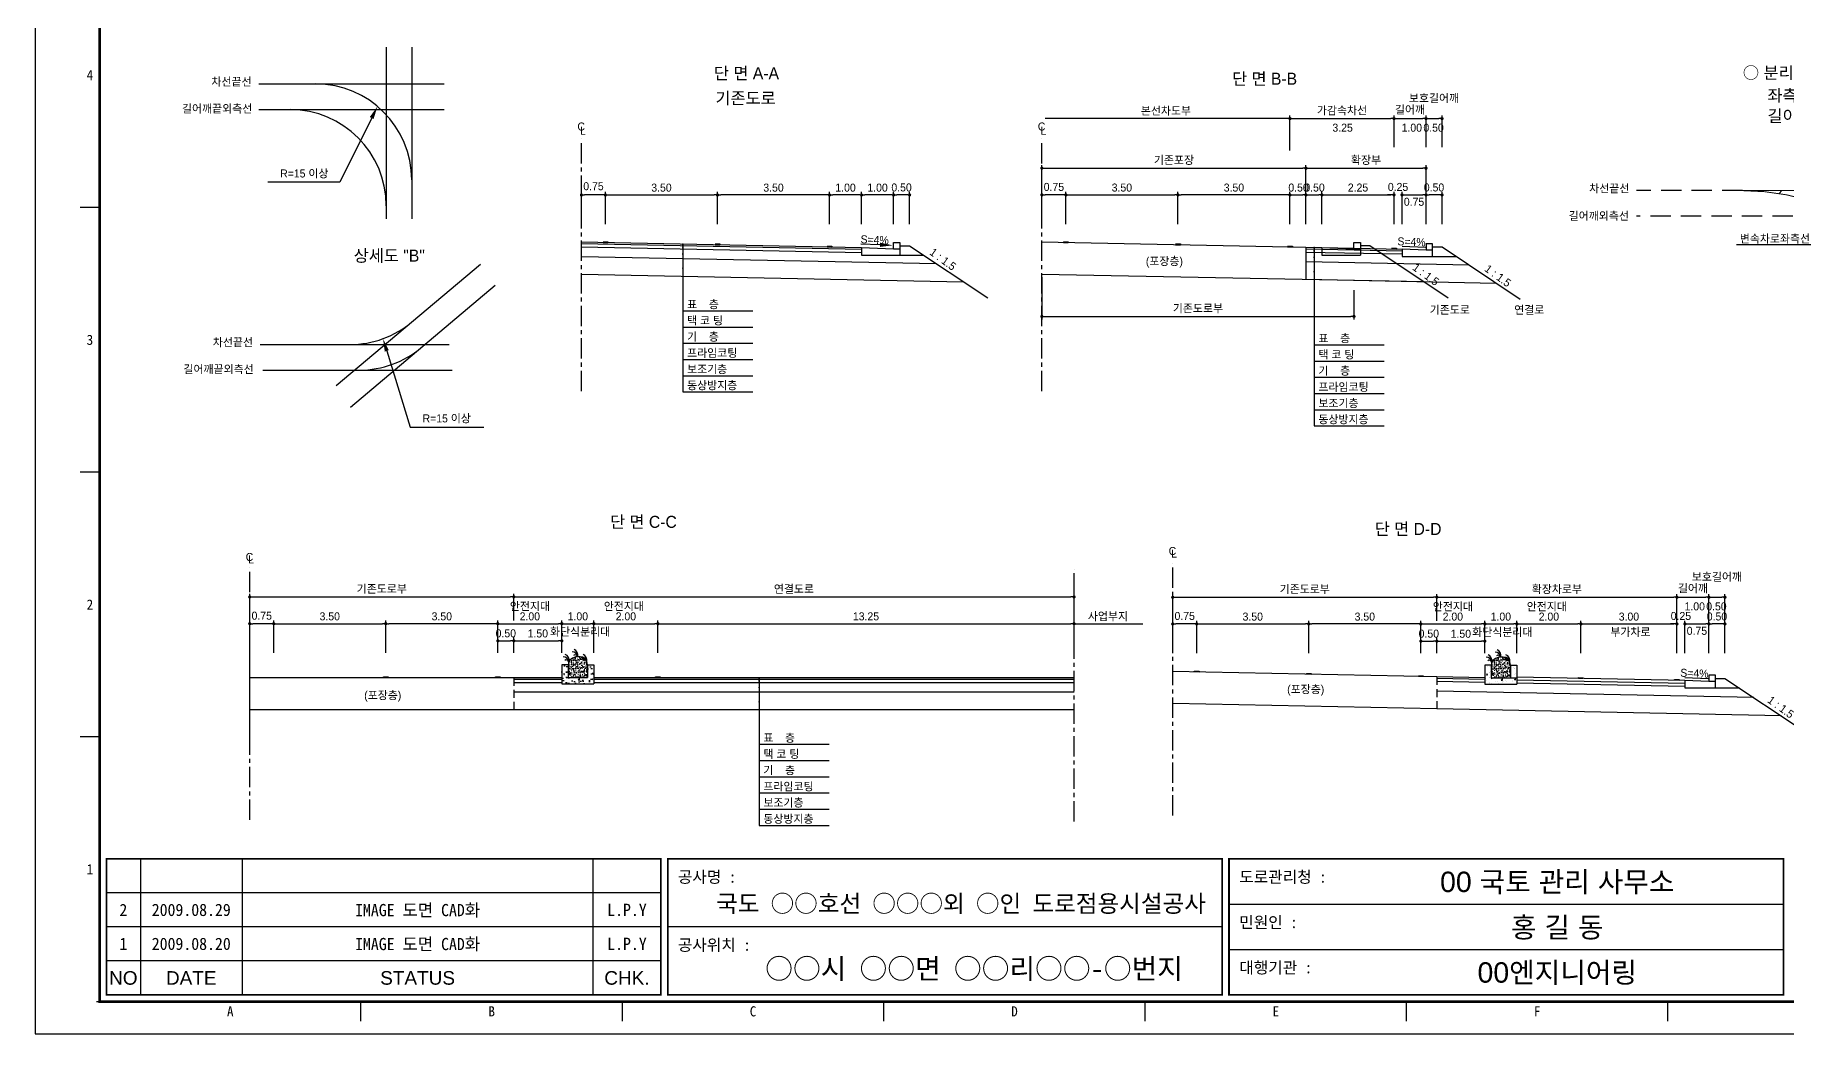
# Model space of a CAD drawing. Header units: millimetres. Extents: x 634 to 1058, y 13 to 313.
# Drawn here: x 634.4 to 908, y 13.3 to 169.2 of the extents above; entities that cross this region are included whole.
import ezdxf
from ezdxf.enums import TextEntityAlignment as Align

# ---------------------------------------------------------------- set-up
doc = ezdxf.new("R2010")
doc.units = ezdxf.units.MM
doc.linetypes.add('CENTER', pattern=[50.8, 31.75, -6.35, 6.35, -6.35])
doc.linetypes.add('HIDDEN', pattern=[9.525, 6.35, -3.175])
for name, color, linetype in [('CC-GSTR-0004', 4, 'Continuous'), ('CM-LANE-0030', 30, 'Continuous'), ('CZ-DIMT-0002', 7, 'Continuous'), ('CZ-EXST-0002', 1, 'Continuous'), ('CZ-LIN1-0007', 7, 'Continuous'), ('CZ-LIN2-0003', 3, 'Continuous'), ('CZ-LINE-0001', 7, 'Continuous'), ('CZ-TEXT-BOX0', 7, 'Continuous'), ('TITLE', 7, 'Continuous')]:
    doc.layers.add(name, color=color, linetype=linetype)
doc.styles.add('견고딕', font='arial.ttf')
doc.styles.add('돋움', font='')
doc.styles.add('돋음체', font='')
doc.styles.get('돋움').set_extended_font_data('Dotum')
doc.styles.get('돋음체').set_extended_font_data('DotumChe')

# ---------------------------------------------------------------- blocks, each defined once
blk = doc.blocks.new('_Dot')
at = {"color": 0, "linetype": 'ByBlock', "lineweight": -2}
blk.add_line((-0.5, 0), (-1, 0), dxfattribs=at)
at = {"color": 0, "linetype": 'ByBlock', "const_width": 0.5}
blk.add_lwpolyline([(-0.25, 0, 1), (0.25, 0, 1)], format="xyb", close=True, dxfattribs=at)

msp = doc.modelspace()

# ---------------------------------------------------------------- hatches: boundary and pattern name
at = {"layer": 'CM-LANE-0030'}
h = msp.add_hatch(dxfattribs=at)
h.set_pattern_fill('ANSI31', color=256, scale=2, style=0)
h.set_pattern_definition([(45, (-378.8586, 601.0516), (-4.490128, 4.490128), [])])
h.paths.add_polyline_path([(995.93, 134.94, -0.191871), (1021.03, 144.94), (901.03, 144.94, -0.191871), (926.13, 134.94)])
h.paths.add_polyline_path([(922.85, 138.94, 0.002096), (922.59, 139.13, -0.732581), (923.17, 140.94), (998.9, 140.94, -0.732581), (999.47, 139.13, 0.002096), (999.21, 138.94)], flags=16)
at = {"layer": 'CZ-EXST-0002'}
h = msp.add_hatch(dxfattribs=at)
h.set_pattern_fill('AR-SAND', color=256, scale=0.01, style=0)
h.set_pattern_definition([(37.5, (-391.47554, 3551.77057), (-0.016000313, 0.489413237), [0, -0.38608, 0, -0.4318, 0, -0.41275]), (7.5, (-391.47554, 3551.77057), (0.44952328, 0.7168251), [0, -0.20828, 0, -0.34798, 0, -0.13335]), (327.5, (-391.78796, 3551.77057), (0.79099237, 0.001437185), [0, -0.127, 0, -0.4572, 0, -0.5969]), (317.5, (-391.78796, 3551.7706), (0.76355645, 0.22292932), [0, -0.0635, 0, -0.29972, 0, -0.3429])])
edge = h.paths.add_edge_path()
edge.add_ellipse((719.14, 70.92), major_axis=(-1.5, 0), ratio=0.829212, start_angle=180, end_angle=360)
edge.add_line((717.64, 70.92), (717.64, 68.92))
edge.add_line((717.64, 68.92), (720.64, 68.92))
edge.add_line((720.64, 68.92), (720.64, 70.92))
h = msp.add_hatch(dxfattribs=at)
h.set_pattern_fill('AR-SAND', color=256, scale=0.01, style=0)
h.set_pattern_definition([(37.5, (-247.32086, 3551.7252), (-0.016000313, 0.489413237), [0, -0.38608, 0, -0.4318, 0, -0.41275]), (7.5, (-247.32086, 3551.7252), (0.44952328, 0.7168251), [0, -0.20828, 0, -0.34798, 0, -0.13335]), (327.5, (-247.6333, 3551.7252), (0.79099237, 0.001437185), [0, -0.127, 0, -0.4572, 0, -0.5969]), (317.5, (-247.6333, 3551.7252), (0.76355645, 0.22292932), [0, -0.0635, 0, -0.29972, 0, -0.3429])])
edge = h.paths.add_edge_path()
edge.add_ellipse((863.3, 70.88), major_axis=(-1.5, 0), ratio=0.829212, start_angle=180, end_angle=360)
edge.add_line((861.8, 70.88), (861.8, 68.88))
edge.add_line((861.8, 68.88), (864.8, 68.88))
edge.add_line((864.8, 68.88), (864.8, 70.88))
h = msp.add_hatch(dxfattribs=at)
h.set_pattern_fill('AR-CONC', color=256, scale=0.01, style=0)
h.set_pattern_definition([(50, (-391.4755, 3551.7706), (1.8218467, -0.15939086), [0.1905, -2.0955]), (355, (-391.4755, 3551.7706), (-0.3524283, 1.9105664), [0.1524, -1.6764]), (100.451, (-391.3237, 3551.7573), (1.469425, 1.7511669), [0.1619, -1.7809]), (46.1842, (-391.4755, 3552.2786), (2.7107904, -0.4204233), [0.28575, -3.14325]), (96.6356, (-391.2496, 3552.2435), (2.3740423, 2.4742556), [0.24285, -2.67135]), (351.184, (-391.4755, 3552.2786), (2.374046, 2.4742512), [0.2286, -2.5146]), (21, (-391.2215, 3552.1516), (1.5161488, -1.0226552), [0.1905, -2.0955]), (326, (-391.2215, 3552.1516), (0.6180203, 1.8418797), [0.1524, -1.6764]), (71.4514, (-391.0952, 3552.0663), (2.1341649, 0.8192286), [0.1619, -1.7809]), (37.5, (-391.47554, 3551.77057), (0.03088603, 0.84555039), [0, -1.65608, 0, -1.7018, 0, -1.68275]), (7.5, (-391.4755, 3551.7706), (0.66819663, 1.00180575), [0, -0.97028, 0, -1.61798, 0, -0.64135]), (327.5, (-392.04196, 3551.7706), (1.35590595, -0.05728744), [0, -0.635, 0, -1.9812, 0, -2.6289]), (317.5, (-392.296, 3551.7706), (1.4812918, 0.2542649), [0, -0.8255, 0, -1.31572, 0, -1.8669])])
h.paths.add_polyline_path([(721.64, 67.92), (721.64, 70.92), (720.64, 70.92), (720.64, 68.92), (717.64, 68.92), (717.64, 70.92), (716.64, 70.92), (716.64, 67.92)])
at = {"layer": 'CZ-LIN1-0007'}
for points in [[(723.83, 136.83), (723.83, 136.96), (723.08, 136.97), (723.08, 136.85)], [(795.74, 136.84), (795.74, 136.96), (794.99, 136.98), (794.99, 136.85)], [(741.33, 136.48), (741.33, 136.61), (740.58, 136.62), (740.58, 136.5)], [(758.83, 136.13), (758.83, 136.26), (758.08, 136.27), (758.08, 136.15)], [(813.24, 136.49), (813.24, 136.61), (812.49, 136.63), (812.49, 136.5)], [(830.74, 136.14), (830.74, 136.26), (829.99, 136.28), (829.99, 136.15)], [(846.99, 135.81), (846.99, 135.94), (846.24, 135.95), (846.24, 135.83)], [(689.52, 68.92), (689.52, 69.05), (688.77, 69.05), (688.77, 68.92)], [(707.02, 68.92), (707.02, 69.05), (706.27, 69.05), (706.27, 68.92)], [(732.02, 68.92), (732.02, 69.05), (731.27, 69.05), (731.27, 68.92)], [(816.17, 69.77), (816.17, 69.9), (815.42, 69.91), (815.42, 69.79)], [(833.67, 69.42), (833.67, 69.55), (832.92, 69.56), (832.92, 69.44)], [(851.17, 69.07), (851.17, 69.2), (850.42, 69.21), (850.42, 69.09)], [(876.17, 68.77), (876.17, 68.9), (875.43, 68.91), (875.42, 68.79)], [(891.17, 68.47), (891.17, 68.6), (890.43, 68.61), (890.42, 68.49)]]:
    msp.add_hatch(color=256, dxfattribs=at).paths.add_polyline_path(points)

# ---------------------------------------------------------------- linework, layer by layer
at = {"color": 0, "linetype": 'ByBlock', "lineweight": -2}
msp.add_line((830.11, 156.19), (829.86, 156.19), dxfattribs=at)
at = {"color": 0, "linetype": 'ByBlock', "const_width": 0.25}
msp.add_lwpolyline([(830.24, 156.19, 1), (830.49, 156.19, 1)], format="xyb", close=True, dxfattribs=at)
at = {"layer": 'CC-GSTR-0004'}
for p, q in [((768.45, 136.84), (769.45, 136.84)), ((768.45, 135.84), (768.45, 136.84)), ((769.45, 136.84), (769.45, 134.84)), ((763.45, 136.04), (768.45, 135.84)), ((763.45, 136.04), (763.45, 134.84)), ((763.45, 134.84), (769.45, 134.84)), ((768.45, 135.84), (769.45, 135.84))]:
    msp.add_line(p, q, dxfattribs=at)
for points in [[(852.61, 135.65), (851.61, 135.65), (847.86, 135.8), (847.86, 134.65), (852.61, 134.65), (852.61, 136.65), (851.61, 136.65), (851.61, 135.65)], [(896.8, 68.3), (895.8, 68.3), (892.05, 68.45), (892.05, 67.3), (896.8, 67.3), (896.8, 69.3), (895.8, 69.3), (895.8, 68.3)]]:
    msp.add_lwpolyline(points, dxfattribs=at)
at = {"layer": 'CM-LANE-0030', "const_width": 0.15}
msp.add_lwpolyline([(901.03, 144.94), (1021.03, 144.94, 0.191871), (995.93, 134.94), (926.13, 134.94, 0.191871)], format="xyb", close=True, dxfattribs=at)
at = {"layer": 'CZ-EXST-0002'}
for p, q in [((689.21, 167.34), (689.21, 140.56)), ((693.19, 167.34), (693.19, 140.56)), ((669.31, 161.6), (698.26, 161.6)), ((669.31, 157.59), (698.26, 157.59)), ((791.61, 136.92), (835.36, 136.05)), ((840.36, 135.85), (840.36, 136.85)), ((840.36, 136.85), (841.36, 136.85)), ((841.36, 136.85), (841.36, 134.85)), ((835.36, 136.05), (835.36, 134.85)), ((835.36, 136.05), (840.36, 135.85)), ((835.36, 134.85), (841.36, 134.85)), ((840.36, 135.85), (841.36, 135.85)), ((841.36, 136.35), (842.86, 136.35)), ((842.86, 136.35), (855.07, 128.21)), ((681.41, 114.5), (703.96, 133.48)), ((791.61, 131.92), (851.29, 130.73)), ((683.62, 111.13), (706.22, 130.16)), ((669.54, 120.92), (699.02, 120.92)), ((669.96, 116.92), (699.5, 116.92)), ((667.89, 68.92), (709.14, 68.92)), ((853.3, 69.03), (812.05, 69.85)), ((860.8, 69.1), (860.84, 69.14)), ((860.8, 68.91), (860.86, 68.9)), ((860.81, 69.78), (860.81, 69.78)), ((860.87, 68.91), (860.84, 69.15)), ((860.96, 68.79), (860.96, 68.79)), ((861.04, 68.41), (861.04, 68.41)), ((861.08, 69.35), (861.23, 69.34)), ((861.09, 69.35), (861.22, 69.5)), ((861.21, 69.33), (861.18, 69.49)), ((861.22, 70.71), (861.22, 70.71)), ((861.5, 68.93), (861.5, 68.93)), ((861.53, 69.78), (861.53, 69.78)), ((861.54, 69.71), (861.54, 69.71)), ((861.56, 70.63), (861.56, 70.63)), ((861.6, 68.87), (861.6, 68.87)), ((861.63, 69.79), (861.63, 69.79)), ((861.68, 70.59), (861.68, 70.59)), ((861.78, 68.89), (861.78, 68.89)), ((861.79, 68.84), (861.91, 68.76)), ((861.8, 68.83), (861.92, 68.88)), ((861.91, 68.76), (861.95, 68.88)), ((863.35, 68.51), (863.55, 68.72)), ((863.35, 68.52), (863.57, 68.48)), ((863.58, 68.49), (863.55, 68.73)), ((864.07, 68.44), (864.07, 68.44)), ((864.8, 69.3), (864.8, 69.3)), ((864.8, 69.1), (864.86, 69.18)), ((864.8, 69.03), (864.88, 69.02)), ((864.8, 68.88), (865.8, 68.88)), ((864.85, 69.01), (864.82, 69.17)), ((864.83, 70.21), (864.83, 70.21)), ((865.09, 68.42), (865.09, 68.42)), ((865.25, 70.54), (865.25, 70.54)), ((865.29, 70.54), (865.29, 70.54)), ((865.37, 68.62), (865.37, 68.62)), ((865.41, 69.47), (865.41, 69.47)), ((865.44, 70.31), (865.44, 70.31)), ((865.44, 68.64), (865.56, 68.55)), ((865.45, 68.63), (865.63, 68.7)), ((865.47, 70.3), (865.47, 70.3)), ((865.56, 68.55), (865.61, 68.71)), ((865.61, 69.54), (865.61, 69.54)), ((865.76, 69.42), (865.76, 69.42)), ((861.47, 68.09), (861.47, 68.09)), ((861.58, 68.07), (861.58, 68.07)), ((861.89, 68), (861.89, 68)), ((862.4, 68.35), (862.4, 68.35)), ((862.75, 68.25), (862.75, 68.25)), ((862.94, 68.01), (862.94, 68.01)), ((863.47, 67.88), (863.48, 67.89)), ((863.5, 68.21), (863.5, 68.21)), ((863.76, 68.29), (863.76, 68.29)), ((864.13, 68.29), (864.13, 68.29)), ((864.29, 67.95), (864.29, 67.95)), ((864.64, 67.89), (864.64, 67.89)), ((865.11, 68.24), (865.11, 68.24)), ((865.65, 67.9), (865.65, 67.9)), ((667.89, 63.92), (709.14, 63.92)), ((853.3, 64.03), (812.05, 64.85))]:
    msp.add_line(p, q, dxfattribs=at)
at = {"layer": 'CZ-LIN1-0007'}
for p, q in [((723.08, 136.97), (723.83, 136.96)), ((723.08, 136.85), (723.83, 136.83)), ((723.83, 136.96), (723.83, 136.83)), ((794.99, 136.98), (795.74, 136.96)), ((794.99, 136.85), (795.74, 136.84)), ((795.74, 136.96), (795.74, 136.84)), ((740.58, 136.62), (741.33, 136.61)), ((740.58, 136.5), (741.33, 136.48)), ((741.33, 136.61), (741.33, 136.48)), ((758.08, 136.27), (758.83, 136.26)), ((758.08, 136.15), (758.83, 136.13)), ((758.83, 136.26), (758.83, 136.13)), ((812.49, 136.63), (813.24, 136.61)), ((812.49, 136.5), (813.24, 136.49)), ((813.24, 136.61), (813.24, 136.49)), ((829.99, 136.28), (830.74, 136.26)), ((829.99, 136.15), (830.74, 136.14)), ((830.74, 136.26), (830.74, 136.14)), ((846.24, 135.95), (846.99, 135.94)), ((846.24, 135.83), (846.99, 135.81)), ((846.99, 135.94), (846.99, 135.81)), ((688.77, 69.05), (689.52, 69.05)), ((688.77, 68.92), (688.77, 69.05)), ((689.52, 68.92), (688.77, 68.92)), ((689.52, 69.05), (689.52, 68.92)), ((706.27, 69.05), (707.02, 69.05)), ((706.27, 68.92), (706.27, 69.05)), ((707.02, 68.92), (706.27, 68.92)), ((707.02, 69.05), (707.02, 68.92)), ((731.27, 68.92), (731.27, 69.05)), ((731.27, 69.05), (732.02, 69.05)), ((732.02, 68.92), (731.27, 68.92)), ((732.02, 69.05), (732.02, 68.92)), ((815.42, 69.79), (815.42, 69.91)), ((815.42, 69.91), (816.17, 69.9)), ((816.17, 69.77), (815.42, 69.79)), ((816.17, 69.9), (816.17, 69.77)), ((832.92, 69.56), (833.67, 69.55)), ((832.92, 69.44), (832.92, 69.56)), ((833.67, 69.42), (832.92, 69.44)), ((833.67, 69.55), (833.67, 69.42)), ((850.42, 69.09), (850.42, 69.21)), ((850.42, 69.21), (851.17, 69.2)), ((851.17, 69.07), (850.42, 69.09)), ((851.17, 69.2), (851.17, 69.07)), ((875.42, 68.79), (875.43, 68.91)), ((875.42, 68.91), (876.17, 68.9)), ((876.17, 68.77), (875.42, 68.79)), ((876.17, 68.9), (876.17, 68.77)), ((890.42, 68.61), (891.17, 68.6)), ((890.42, 68.49), (890.43, 68.61)), ((891.17, 68.47), (890.42, 68.49)), ((891.17, 68.6), (891.17, 68.47))]:
    msp.add_line(p, q, dxfattribs=at)
at = {"layer": 'CZ-LIN2-0003'}
for p, q in [((719.7, 136.92), (763.45, 136.04)), ((719.7, 136.67), (763.45, 135.79)), ((719.7, 136.17), (763.45, 135.29)), ((719.7, 134.67), (775.13, 133.56)), ((769.45, 136.34), (770.95, 136.34)), ((769.45, 134.84), (773.2, 134.84)), ((770.95, 136.34), (783.16, 128.21)), ((832.86, 136.1), (832.86, 131.1)), ((832.86, 136.1), (847.86, 135.8)), ((832.86, 135.85), (847.86, 135.55)), ((832.86, 135.35), (847.86, 135.05)), ((852.61, 136.15), (854.11, 136.15)), ((852.61, 134.65), (856.36, 134.65)), ((854.11, 136.15), (866.32, 128.01)), ((719.7, 131.92), (779.38, 130.72)), ((832.86, 133.85), (858.33, 133.34)), ((832.86, 131.1), (862.58, 130.5)), ((709.14, 68.92), (716.64, 68.92)), ((709.14, 68.67), (716.64, 68.67)), ((717.64, 70.92), (716.64, 70.92)), ((716.64, 70.92), (716.64, 67.92)), ((717.64, 70.92), (717.64, 68.92)), ((717.64, 68.92), (720.64, 68.92)), ((720.64, 70.92), (721.64, 70.92)), ((720.64, 70.92), (720.64, 68.92)), ((721.64, 70.92), (721.64, 67.92)), ((721.64, 68.92), (796.64, 68.92)), ((721.64, 68.67), (796.64, 68.67)), ((860.8, 68.88), (853.3, 69.03)), ((860.8, 68.63), (853.3, 68.78)), ((861.8, 70.88), (860.8, 70.88)), ((860.8, 70.88), (860.8, 67.88)), ((861.8, 70.88), (861.8, 68.88)), ((861.8, 68.88), (864.8, 68.88)), ((864.8, 70.88), (865.8, 70.88)), ((864.8, 70.88), (864.8, 68.88)), ((865.8, 70.88), (865.8, 67.88)), ((892.05, 68.45), (865.8, 68.98)), ((892.05, 68), (865.8, 68.53)), ((896.8, 68.8), (898.3, 68.8)), ((898.3, 68.8), (910.5, 60.67)), ((709.14, 68.17), (716.64, 68.17)), ((709.14, 66.67), (796.64, 66.67)), ((716.64, 67.92), (721.64, 67.92)), ((721.64, 68.17), (796.64, 68.17)), ((860.8, 68.13), (853.3, 68.28)), ((902.82, 65.79), (853.3, 66.78)), ((860.8, 67.88), (865.8, 67.88)), ((892.05, 67.5), (865.8, 68.03)), ((896.8, 67.3), (900.55, 67.3)), ((709.14, 63.92), (796.64, 63.92)), ((907.08, 62.95), (853.3, 64.03))]:
    msp.add_line(p, q, dxfattribs=at)
for centre, radius, start, end in [((678.19, 146.6), 15, 0, 90), ((674.21, 142.59), 15, 0, 90), ((683.57, 135.92), 15, 270, 310.097), ((685.03, 131.92), 15, 270, 310.097), ((716.88, 71.26), 0.88, 7.8639, 92.7752), ((717.34, 71.24), 0.44, 19.771, 124.0366), ((716.77, 71.61), 1, 347.1802, 67.3267), ((718.27, 72.05), 0.88, 7.8639, 92.7752), ((718.73, 72.02), 0.44, 19.771, 124.0366), ((718.16, 72.39), 1, 347.1802, 67.3267), ((719.66, 71.26), 0.88, 7.8639, 92.7752), ((720.12, 71.24), 0.44, 19.771, 124.0366), ((719.56, 71.61), 1, 347.1802, 67.3267), ((861.03, 71.22), 0.88, 7.8639, 92.7752), ((861.49, 71.19), 0.44, 19.771, 124.0366), ((860.92, 71.56), 1, 347.1802, 67.3267), ((862.43, 72), 0.88, 7.8639, 92.7752), ((862.88, 71.97), 0.44, 19.771, 124.0366), ((862.32, 72.35), 1, 347.1802, 67.3267), ((863.82, 71.22), 0.88, 7.8639, 92.7752), ((864.28, 71.19), 0.44, 19.771, 124.0366), ((863.71, 71.56), 1, 347.1802, 67.3267)]:
    msp.add_arc(centre, radius, start, end, dxfattribs=at)
for centre in [(719.14, 70.92), (863.3, 70.88)]:
    msp.add_ellipse(centre, major_axis=(-1.5, 0), ratio=0.829212, start_param=3.141593, end_param=6.283185, dxfattribs=at)
at = {"layer": 'CZ-LINE-0001'}
for p, q in [((829.86, 156.19), (792.11, 156.19)), ((830.36, 151.22), (830.36, 156.69)), ((830.36, 151.72), (830.36, 156.69)), ((830.86, 156.19), (846.11, 156.19)), ((846.61, 151.72), (846.61, 156.69)), ((846.61, 151.72), (846.61, 156.69)), ((847.11, 156.19), (851.11, 156.19)), ((851.61, 151.72), (851.61, 156.69)), ((851.61, 151.72), (851.61, 156.69)), ((852.11, 156.19), (853.61, 156.19)), ((854.11, 151.72), (854.11, 156.69)), ((791.61, 144.77), (791.61, 148.94)), ((792.11, 148.44), (832.36, 148.44)), ((832.86, 144.77), (832.86, 148.94)), ((832.86, 144.77), (832.86, 148.94)), ((833.36, 148.44), (851.11, 148.44)), ((851.61, 144.77), (851.61, 148.94)), ((719.7, 139.71), (719.7, 144.76)), ((722.95, 144.26), (720.2, 144.26)), ((723.45, 139.71), (723.45, 144.76)), ((723.45, 139.71), (723.45, 144.76)), ((723.95, 144.26), (740.45, 144.26)), ((740.95, 139.71), (740.95, 144.76)), ((740.95, 139.71), (740.95, 144.76)), ((757.95, 144.26), (741.45, 144.26)), ((758.45, 139.71), (758.45, 144.76)), ((758.45, 139.71), (758.45, 144.76)), ((762.95, 144.26), (758.95, 144.26)), ((763.45, 139.71), (763.45, 144.76)), ((763.45, 139.71), (763.45, 144.76)), ((767.95, 144.26), (763.95, 144.26)), ((768.45, 142.15), (768.45, 144.76)), ((768.45, 139.71), (768.45, 144.76)), ((770.45, 144.26), (768.95, 144.26)), ((770.95, 139.71), (770.95, 144.76)), ((791.61, 139.72), (791.61, 144.77)), ((794.86, 144.27), (792.11, 144.27)), ((795.36, 139.72), (795.36, 144.77)), ((795.36, 139.72), (795.36, 144.77)), ((795.86, 144.27), (812.36, 144.27)), ((812.86, 139.72), (812.86, 144.77)), ((812.86, 139.72), (812.86, 144.77)), ((829.86, 144.27), (813.36, 144.27)), ((830.36, 139.72), (830.36, 144.77)), ((830.36, 139.72), (830.36, 144.77)), ((830.86, 144.27), (832.36, 144.27)), ((832.86, 139.72), (832.86, 144.77)), ((832.86, 139.72), (832.86, 144.77)), ((833.36, 144.27), (834.86, 144.27)), ((835.36, 139.72), (835.36, 144.77)), ((835.36, 139.72), (835.36, 144.77)), ((835.86, 144.27), (846.11, 144.27)), ((846.11, 144.27), (845.61, 144.27)), ((846.61, 139.72), (846.61, 144.77)), ((846.61, 139.72), (846.61, 144.77)), ((847.86, 139.72), (847.86, 144.77)), ((847.86, 139.72), (847.86, 144.77)), ((848.36, 144.27), (851.11, 144.27)), ((848.36, 144.27), (848.86, 144.27)), ((851.61, 142.16), (851.61, 144.77)), ((851.61, 139.72), (851.61, 144.77)), ((853.61, 144.27), (852.11, 144.27)), ((854.11, 139.72), (854.11, 144.77)), ((735.55, 136.6), (735.55, 113.52)), ((834.15, 136.07), (834.15, 108.21)), ((791.61, 131.42), (791.61, 124.8)), ((840.36, 129.42), (840.36, 124.8)), ((735.55, 126.17), (746.49, 126.17)), ((735.55, 123.64), (746.49, 123.64)), ((792.11, 125.3), (839.86, 125.3)), ((735.55, 121.11), (746.49, 121.11)), ((834.15, 120.87), (845.08, 120.87)), ((735.55, 118.58), (746.49, 118.58)), ((834.15, 118.34), (845.08, 118.34)), ((735.55, 116.05), (746.49, 116.05)), ((834.15, 115.8), (845.08, 115.8)), ((735.55, 113.52), (746.49, 113.52)), ((834.15, 113.27), (845.08, 113.27)), ((834.15, 110.74), (845.08, 110.74)), ((834.15, 108.21), (845.08, 108.21)), ((667.89, 77.83), (667.89, 82.01)), ((668.39, 81.51), (708.64, 81.51)), ((709.14, 77.83), (709.14, 82.01)), ((709.14, 77.83), (709.14, 82.01)), ((709.64, 81.51), (796.14, 81.51)), ((796.64, 77.83), (796.64, 82.01)), ((812.05, 77.79), (812.05, 81.96)), ((812.55, 81.46), (852.8, 81.46)), ((853.3, 77.79), (853.3, 81.96)), ((853.3, 77.79), (853.3, 81.96)), ((853.8, 81.46), (890.3, 81.46)), ((890.8, 77.79), (890.8, 81.96)), ((890.8, 76.99), (890.8, 81.96)), ((891.3, 81.46), (895.3, 81.46)), ((895.8, 76.99), (895.8, 81.96)), ((895.8, 76.99), (895.8, 81.96)), ((896.3, 81.46), (897.8, 81.46)), ((898.3, 76.99), (898.3, 81.96)), ((667.89, 57.75), (667.89, 78.15)), ((667.89, 72.78), (667.89, 77.83)), ((671.14, 77.33), (668.39, 77.33)), ((671.64, 72.78), (671.64, 77.83)), ((671.64, 72.78), (671.64, 77.83)), ((672.14, 77.33), (688.64, 77.33)), ((689.14, 72.78), (689.14, 77.83)), ((689.14, 72.78), (689.14, 77.83)), ((706.14, 77.33), (689.64, 77.33)), ((706.64, 72.78), (706.64, 77.83)), ((706.64, 72.78), (706.64, 77.83)), ((707.14, 77.33), (716.14, 77.33)), ((716.64, 72.78), (716.64, 77.83)), ((716.64, 72.78), (716.64, 77.83)), ((717.14, 77.33), (721.14, 77.33)), ((721.64, 72.78), (721.64, 77.83)), ((721.64, 72.78), (721.64, 77.83)), ((722.14, 77.33), (731.14, 77.33)), ((731.64, 72.78), (731.64, 77.83)), ((731.64, 72.78), (731.64, 77.83)), ((732.14, 77.33), (796.14, 77.33)), ((796.64, 72.78), (796.64, 77.83)), ((796.64, 77.33), (807.36, 77.33)), ((812.05, 72.73), (812.05, 77.79)), ((815.3, 77.29), (812.55, 77.29)), ((815.8, 72.73), (815.8, 77.79)), ((815.8, 72.73), (815.8, 77.79)), ((816.3, 77.29), (832.8, 77.29)), ((833.3, 72.73), (833.3, 77.79)), ((833.3, 72.73), (833.3, 77.79)), ((850.3, 77.29), (833.8, 77.29)), ((850.8, 72.73), (850.8, 77.79)), ((850.8, 72.73), (850.8, 77.79)), ((851.3, 77.29), (860.3, 77.29)), ((860.8, 72.73), (860.8, 77.79)), ((860.8, 72.73), (860.8, 77.79)), ((861.3, 77.29), (865.3, 77.29)), ((865.8, 72.73), (865.8, 77.79)), ((865.8, 72.73), (865.8, 77.79)), ((866.3, 77.29), (875.3, 77.29)), ((875.8, 72.73), (875.8, 77.79)), ((875.8, 72.73), (875.8, 77.79)), ((876.3, 77.29), (890.3, 77.29)), ((890.3, 77.29), (889.8, 77.29)), ((890.8, 72.73), (890.8, 77.79)), ((890.8, 72.73), (890.8, 77.79)), ((892.05, 72.73), (892.05, 77.79)), ((892.05, 72.73), (892.05, 77.79)), ((892.55, 77.29), (895.3, 77.29)), ((892.55, 77.29), (893.05, 77.29)), ((895.8, 75.18), (895.8, 77.79)), ((895.8, 72.73), (895.8, 77.79)), ((897.8, 77.29), (896.3, 77.29)), ((898.3, 72.73), (898.3, 77.79)), ((706.64, 72.78), (706.64, 75.15)), ((707.14, 74.65), (708.64, 74.65)), ((709.14, 72.78), (709.14, 75.15)), ((709.14, 72.78), (709.14, 75.15)), ((709.64, 74.65), (716.14, 74.65)), ((716.64, 72.78), (716.64, 75.15)), ((850.8, 72.73), (850.8, 75.11)), ((851.3, 74.61), (852.8, 74.61)), ((853.3, 72.73), (853.3, 75.11)), ((853.3, 72.73), (853.3, 75.11)), ((853.8, 74.61), (860.3, 74.61)), ((860.8, 72.73), (860.8, 75.11)), ((747.46, 68.92), (747.46, 45.84)), ((747.46, 58.5), (758.39, 58.5)), ((747.46, 55.97), (758.39, 55.97)), ((747.46, 53.44), (758.39, 53.44)), ((747.46, 50.9), (758.39, 50.9)), ((747.46, 48.37), (758.39, 48.37)), ((747.46, 45.84), (758.39, 45.84))]:
    msp.add_line(p, q, dxfattribs=at)
at = {"layer": 'CZ-LINE-0001', "linetype": 'CENTER', "ltscale": 0.1}
for p, q in [((719.7, 113.64), (719.7, 153.02)), ((791.61, 113.64), (791.61, 153.03)), ((667.89, 46.71), (667.89, 86.09)), ((796.64, 46.46), (796.64, 85.84)), ((812.05, 47.39), (812.05, 86.77))]:
    msp.add_line(p, q, dxfattribs=at)
at = {"layer": 'CZ-LINE-0001', "linetype": 'HIDDEN', "ltscale": 0.5}
for p, q in [((901.03, 144.94), (884.51, 144.94)), ((923.17, 140.94), (884.51, 140.94))]:
    msp.add_line(p, q, dxfattribs=at)
at = {"layer": 'CZ-LINE-0001', "linetype": 'HIDDEN', "ltscale": 0.2}
for p, q in [((709.14, 68.92), (709.14, 63.92)), ((853.3, 69.03), (853.3, 64.03))]:
    msp.add_line(p, q, dxfattribs=at)
at = {"layer": 'CZ-LINE-0001'}
for points in [[(686.94, 156.28), (681.94, 146.26), (670.7, 146.26)], [(913.37, 140.68), (912.32, 136.5), (900.09, 136.5)], [(766.33, 136.48), (763.32, 136.6)], [(851.51, 136.06), (847.87, 136.2)], [(689.3, 119.92), (692.95, 108.02), (704.44, 108.02)], [(895.69, 68.71), (892.05, 68.86)]]:
    msp.add_lwpolyline(points, dxfattribs=at)
at = {"layer": 'CZ-LINE-0001', "linetype": 'ByBlock'}
for centre, start, end in [((735.55, 136.54), 0, 180), ((735.55, 136.54), 0, 180), ((735.55, 136.54), 180, 0), ((735.55, 136.54), 180, 0), ((735.55, 136.34), 0, 180), ((735.55, 136.34), 0, 180), ((735.55, 136.34), 180, 0), ((735.55, 136.34), 180, 0), ((735.55, 136.1), 0, 180), ((735.55, 136.1), 0, 180), ((735.55, 136.1), 180, 0), ((735.55, 136.1), 180, 0), ((735.55, 135.85), 0, 180), ((735.55, 135.85), 0, 180), ((735.55, 135.85), 180, 0), ((735.55, 135.85), 180, 0), ((735.55, 135.05), 0, 180), ((735.55, 135.05), 0, 180), ((735.55, 135.05), 180, 0), ((735.55, 135.05), 180, 0), ((834.15, 136.01), 0, 180), ((834.15, 136.01), 0, 180), ((834.15, 136.01), 180, 0), ((834.15, 136.01), 180, 0), ((834.15, 135.81), 0, 180), ((834.15, 135.81), 0, 180), ((834.15, 135.81), 180, 0), ((834.15, 135.81), 180, 0), ((834.15, 135.57), 0, 180), ((834.15, 135.57), 0, 180), ((834.15, 135.57), 180, 0), ((834.15, 135.57), 180, 0), ((834.14, 135.32), 0, 180), ((834.14, 135.32), 0, 180), ((834.14, 135.32), 180, 0), ((834.14, 135.32), 180, 0), ((834.14, 134.53), 0, 180), ((834.14, 134.53), 0, 180), ((834.14, 134.53), 180, 0), ((834.14, 134.53), 180, 0), ((735.55, 132.82), 0, 180), ((735.55, 132.82), 0, 180), ((735.55, 132.82), 180, 0), ((735.55, 132.82), 180, 0), ((834.14, 132.29), 0, 180), ((834.14, 132.29), 0, 180), ((834.14, 132.29), 180, 0), ((834.14, 132.29), 180, 0), ((747.46, 68.86), 0, 180), ((747.46, 68.86), 0, 180), ((747.46, 68.86), 180, 0), ((747.46, 68.86), 180, 0), ((747.46, 68.66), 0, 180), ((747.46, 68.66), 0, 180), ((747.46, 68.66), 180, 0), ((747.46, 68.66), 180, 0), ((747.46, 68.43), 0, 180), ((747.46, 68.43), 0, 180), ((747.46, 68.43), 180, 0), ((747.46, 68.43), 180, 0), ((747.45, 68.17), 0, 180), ((747.45, 68.17), 0, 180), ((747.45, 68.17), 180, 0), ((747.45, 68.17), 180, 0), ((747.45, 67.38), 0, 180), ((747.45, 67.38), 0, 180), ((747.45, 67.38), 180, 0), ((747.45, 67.38), 180, 0), ((747.45, 65.14), 0, 180), ((747.45, 65.14), 0, 180), ((747.45, 65.14), 180, 0), ((747.45, 65.14), 180, 0)]:
    msp.add_arc(centre, 0.0625, start, end, dxfattribs=at)
at = {"layer": 'CZ-LINE-0001'}
for points in [[(686.64, 156.43), (687.84, 158.07), (687.24, 156.13)], [(766.34, 136.82), (768.32, 136.4), (766.31, 136.15)], [(688.98, 119.82), (688.71, 121.83), (689.62, 120.02)]]:
    msp.add_solid(points, dxfattribs=at)
at = {"layer": 'TITLE', "color": 7, "linetype": 'Continuous'}
for p, q in [((644.44, 142.3), (641.42, 142.3)), ((644.44, 100.97), (641.42, 100.97)), ((644.44, 59.65), (641.42, 59.65)), ((685.27, 15.29), (685.27, 18.32)), ((726.09, 15.29), (726.09, 18.32)), ((766.91, 15.29), (766.91, 18.32)), ((807.74, 15.29), (807.74, 18.32)), ((848.56, 15.29), (848.56, 18.32)), ((889.39, 15.29), (889.39, 18.32))]:
    msp.add_line(p, q, dxfattribs=at)
at = {"layer": 'TITLE', "ltscale": 150}
for p, q in [((650.81, 40.6), (650.81, 19.38)), ((666.72, 40.6), (666.72, 19.38)), ((721.5, 40.6), (721.5, 19.38)), ((732.11, 35.29), (645.5, 35.29)), ((820.84, 33.53), (907.45, 33.53)), ((732.11, 29.99), (645.5, 29.99)), ((819.78, 29.99), (733.17, 29.99)), ((732.11, 24.68), (645.5, 24.68)), ((820.84, 26.45), (907.45, 26.45))]:
    msp.add_line(p, q, dxfattribs=at)
at = {"layer": 'TITLE'}
msp.add_line((1052.8, 18.32), (643.94, 18.32), dxfattribs=at)
msp.add_lwpolyline([(634.36, 13.28), (1057.72, 13.28), (1057.72, 312.66), (634.36, 312.66)], close=True, dxfattribs=at)
at = {"layer": 'TITLE', "linetype": 'Continuous', "const_width": 0.403}
msp.add_lwpolyline([(644.44, 18.32), (644.44, 307.62), (1052.69, 307.62), (1052.69, 18.32)], close=True, dxfattribs=at)
at = {"layer": 'TITLE', "ltscale": 150, "const_width": 0.265}
for points in [[(645.5, 40.6), (732.11, 40.6), (732.11, 19.38), (645.5, 19.38)], [(733.17, 40.6), (819.78, 40.6), (819.78, 19.38), (733.17, 19.38)], [(907.45, 19.38), (820.84, 19.38), (820.84, 40.6), (907.45, 40.6)]]:
    msp.add_lwpolyline(points, close=True, dxfattribs=at)

# ---------------------------------------------------------------- block references
at = {"layer": 'CZ-LINE-0001', "xscale": 0.5, "yscale": 0.5, "zscale": 0.5, "rotation": 180}
for p in [(830.36, 156.19), (846.61, 156.19), (851.61, 156.19), (791.61, 148.44), (832.86, 148.44), (719.7, 144.26), (723.45, 144.26), (740.95, 144.26), (758.45, 144.26), (763.45, 144.26), (768.45, 144.26), (791.61, 144.27), (795.36, 144.27), (812.86, 144.27), (830.36, 144.27), (832.86, 144.27), (835.36, 144.27), (847.86, 144.27), (847.86, 144.27), (851.61, 144.27), (791.61, 125.3), (667.89, 81.51), (709.14, 81.51), (812.05, 81.46), (853.3, 81.46), (890.8, 81.46), (895.8, 81.46), (667.89, 77.33), (671.64, 77.33), (689.14, 77.33), (706.64, 77.33), (716.64, 77.33), (721.64, 77.33), (731.64, 77.33), (812.05, 77.29), (815.8, 77.29), (833.3, 77.29), (850.8, 77.29), (860.8, 77.29), (865.8, 77.29), (875.8, 77.29), (892.05, 77.29), (892.05, 77.29), (895.8, 77.29), (706.64, 74.65), (709.14, 74.65), (850.8, 74.61), (853.3, 74.61)]:
    msp.add_blockref('_Dot', p, dxfattribs=at)
at = {"layer": 'CZ-LINE-0001', "xscale": 0.5, "yscale": 0.5, "zscale": 0.5}
for p in [(846.61, 156.19), (851.61, 156.19), (854.11, 156.19), (832.86, 148.44), (851.61, 148.44), (723.45, 144.26), (740.95, 144.26), (758.45, 144.26), (763.45, 144.26), (768.45, 144.26), (770.95, 144.26), (795.36, 144.27), (812.86, 144.27), (830.36, 144.27), (832.86, 144.27), (835.36, 144.27), (846.61, 144.27), (846.61, 144.27), (851.61, 144.27), (854.11, 144.27), (840.36, 125.3), (709.14, 81.51), (796.64, 81.51), (853.3, 81.46), (890.8, 81.46), (895.8, 81.46), (898.3, 81.46), (671.64, 77.33), (689.14, 77.33), (706.64, 77.33), (716.64, 77.33), (721.64, 77.33), (731.64, 77.33), (796.64, 77.33), (815.8, 77.29), (833.3, 77.29), (850.8, 77.29), (860.8, 77.29), (865.8, 77.29), (875.8, 77.29), (890.8, 77.29), (890.8, 77.29), (895.8, 77.29), (898.3, 77.29), (709.14, 74.65), (716.64, 74.65), (853.3, 74.61), (860.8, 74.61)]:
    msp.add_blockref('_Dot', p, dxfattribs=at)

# ---------------------------------------------------------------- texts
at = {"layer": 'CZ-DIMT-0002', "style": '돋움'}
for s, p in [('○ 분리대 설치길이는 접속되는 도로의 길어깨외측선과 변속차로의', (901.08, 163.34)), ('좌측선에서 0.5m만큼 평행 이동한 선이 교차하는 지점까지의', (904.93, 159.79)), ('길이중 R=0.5로 마감되는 부분까지로 한다.', (904.93, 156.59))]:
    msp.add_text(s, height=1.875, dxfattribs=at).set_placement(p, align=Align.MIDDLE_LEFT)
for s, p in [('차선끝선', (665.04, 161.94)), ('길어깨끝외측선', (662.8, 157.74)), ('C', (719.66, 154.95)), ('L', (719.93, 154.29)), ('C', (791.57, 154.95)), ('L', (791.84, 154.29)), ('R=15 이상', (676.42, 147.62)), ('차선끝선', (880.23, 145.28)), ('차선끝선', (665.27, 121.26)), ('길어깨끝외측선', (663.03, 117.06)), ('R=15 이상', (698.66, 109.38)), ('C', (667.85, 87.75)), ('L', (668.12, 87.36)), ('C', (812.01, 88.68)), ('L', (812.27, 88.28))]:
    msp.add_text(s, height=1.25, dxfattribs=at).set_placement(p, align=Align.MIDDLE_CENTER)
for s, p in [('3.25', (836.99, 154.14)), ('1.00', (847.8, 154.14)), ('0.50', (851.2, 154.14)), ('길어깨외측선', (873.89, 140.37)), ('변속차로좌측선', (900.62, 136.81)), ('(포장층)', (807.85, 133.31)), ('표    층', (736.2, 126.56)), ('기존도로', (852.19, 125.7)), ('연결로', (865.38, 125.7)), ('택 코 팅', (736.2, 124.03)), ('기    층', (736.2, 121.5)), ('표    층', (834.8, 121.26)), ('프라임코팅', (736.2, 118.97)), ('보조기층', (736.2, 116.44)), ('택 코 팅', (834.8, 118.73)), ('동상방지층', (736.2, 113.91)), ('프라임코팅', (834.8, 113.66)), ('기    층', (834.8, 116.19)), ('보조기층', (834.8, 111.13)), ('동상방지층', (834.8, 108.6)), ('안전지대', (708.52, 79.43)), ('안전지대', (723.19, 79.43)), ('안전지대', (852.67, 79.38)), ('안전지대', (867.34, 79.38)), ('1.00', (891.99, 79.41)), ('0.50', (895.38, 79.41)), ('화단식분리대', (714.79, 75.45)), ('사업부지', (798.8, 77.86)), ('화단식분리대', (858.82, 75.41)), ('부가차로', (880.4, 75.41)), ('(포장층)', (685.77, 65.54)), ('(포장층)', (829.92, 66.47)), ('표    층', (748.11, 58.89)), ('택 코 팅', (748.11, 56.36)), ('기    층', (748.11, 53.83)), ('프라임코팅', (748.11, 51.29)), ('보조기층', (748.11, 48.76)), ('동상방지층', (748.11, 46.23))]:
    msp.add_text(s, height=1.25, dxfattribs=at).set_placement(p)
for s, rotation, p in [('S=4%', 357.7094, (765.5, 137.27)), ('S=4%', 357.7094, (849.35, 136.95)), ('1 : 1.5', 323.8881, (776.16, 134.23)), ('1 : 1.5', 323.8881, (851.59, 131.85)), ('1 : 1.5', 323.8881, (862.84, 131.65)), ('S=4%', 357.7094, (893.53, 69.6)), ('1 : 1.5', 323.8881, (907.02, 64.31))]:
    msp.add_text(s, height=1.25, rotation=rotation, dxfattribs=at).set_placement(p, align=Align.MIDDLE_CENTER)
at = {"layer": 'CZ-DIMT-0002', "insert": (810.99, 157.33), "char_height": 1.25, "attachment_point": 5, "style": '돋움'}
msp.add_mtext('본선차도부', dxfattribs=at)
at = {"layer": 'CZ-LINE-0001', "char_height": 1.25, "attachment_point": 5, "style": '돋움'}
for s, insert in [('\\A1;보호길어깨', (852.86, 159.3)), ('\\A1;가감속차선', (838.49, 157.39)), ('\\A1;길어깨', (849.11, 157.51)), ('\\A1;확장부', (842.24, 149.64)), ('\\A1;기존포장', (812.24, 149.64)), ('\\A1;0.75', (721.58, 145.62)), ('\\A1;3.50', (732.2, 145.4)), ('\\A1;3.50', (749.7, 145.4)), ('\\A1;1.00', (760.95, 145.4)), ('\\A1;1.00', (765.95, 145.4)), ('\\A1;0.50', (769.7, 145.43)), ('\\A1;0.75', (793.49, 145.51)), ('\\A1;3.50', (804.11, 145.41)), ('\\A1;3.50', (821.61, 145.41)), ('\\A1;0.50', (831.7, 145.41)), ('\\A1;0.50', (834.2, 145.41)), ('\\A1;2.25', (840.99, 145.41)), ('\\A1;0.25', (847.24, 145.51)), ('\\A1;0.50', (852.86, 145.43)), ('\\A1;0.75', (849.74, 143.19)), ('\\A1;기존도로부', (815.99, 126.5)), ('\\A1;보호길어깨', (897.05, 84.58)), ('\\A1;기존도로부', (688.52, 82.7)), ('\\A1;연결도로', (752.89, 82.69)), ('\\A1;기존도로부', (832.67, 82.66)), ('\\A1;확장차로{\\fGulimChe|b0|i0|c129|p32;부}', (872.05, 82.66)), ('\\A1;길어깨', (893.3, 82.78)), ('\\A1;0.75', (669.77, 78.57)), ('\\A1;3.50', (680.39, 78.47)), ('\\A1;3.50', (697.89, 78.47)), ('\\A1;2.00', (711.64, 78.47)), ('\\A1;1.00', (719.14, 78.47)), ('\\A1;2.00', (726.64, 78.47)), ('\\A1;13.25', (764.14, 78.47)), ('\\A1;0.75', (813.92, 78.53)), ('\\A1;3.50', (824.55, 78.43)), ('\\A1;3.50', (842.05, 78.43)), ('\\A1;2.00', (855.8, 78.43)), ('\\A1;1.00', (863.3, 78.43)), ('\\A1;2.00', (870.8, 78.43)), ('\\A1;3.00', (883.3, 78.43)), ('\\A1;0.25', (891.42, 78.53)), ('\\A1;0.75', (893.92, 76.21)), ('\\A1;0.50', (897.05, 78.45)), ('\\A1;0.50', (707.89, 75.82)), ('\\A1;1.50', (712.89, 75.8)), ('\\A1;0.50', (852.05, 75.77)), ('\\A1;1.50', (857.05, 75.75))]:
    msp.add_mtext(s, dxfattribs=dict(at, insert=insert))
at = {"layer": 'CZ-TEXT-BOX0', "style": '돋움'}
for s, p in [('단 면 A-A', (745.48, 163.27)), ('단 면 B-B', (826.4, 162.41)), ('기존도로', (745.34, 159.37)), ('상세도 "B"', (689.69, 134.79)), ('단 면 C-C', (729.38, 93.23)), ('단 면 D-D', (848.81, 92.12))]:
    msp.add_text(s, height=1.875, dxfattribs=at).set_placement(p, align=Align.MIDDLE_CENTER)
at = {"layer": 'TITLE', "color": 3, "linetype": 'Continuous', "style": '돋음체'}
for s, p in [('4', (642.93, 162.97)), ('3', (642.93, 121.64)), ('2', (642.93, 80.32)), ('1', (642.93, 38.99)), ('A', (664.85, 16.81)), ('B', (705.68, 16.81)), ('C', (746.5, 16.81)), ('D', (787.33, 16.81)), ('E', (828.15, 16.81)), ('F', (868.98, 16.81))]:
    msp.add_text(s, height=1.59, dxfattribs=at).set_placement(p, align=Align.MIDDLE)
at = {"layer": 'TITLE', "style": '돋음체'}
for s, p in [('공사명 : ', (734.76, 36.89)), ('도로관리청 :', (822.44, 36.89)), ('민원인 :', (822.44, 29.81)), ('공사위치 :', (734.76, 26.27)), ('대행기관 :', (822.44, 22.74))]:
    msp.add_text(s, height=1.804, dxfattribs=at).set_placement(p)
at = {"layer": 'TITLE', "color": 7, "linetype": 'Continuous'}
for s, height, style, p in [('00 국토 관리 사무소', 3.1832, '견고딕', (872.11, 37.06)), ('국도 ○○호선 ○○○외 ○인 도로점용시설공사', 2.7, '돋음체', (778.98, 33.67)), ('홍 길 동', 3.183, '견고딕', (872.11, 29.99)), ('○○시 ○○면 ○○리○○-○번지', 3.1832, '돋음체', (781.01, 23.51)), ('00엔지니어링', 3.183, '견고딕', (872.11, 22.91))]:
    msp.add_text(s, height=height, dxfattribs=dict(at, style=style)).set_placement(p, align=Align.MIDDLE)
at = {"layer": 'TITLE', "color": 1, "linetype": 'Continuous', "style": '돋음체'}
msp.add_text('2', height=1.91, dxfattribs=at).set_placement((648.15, 32.64), align=Align.MIDDLE)
at = {"layer": 'TITLE', "linetype": 'Continuous'}
for s, height, style, p in [('2009.08.29', 1.91, '돋음체', (658.76, 32.64)), ('L.P.Y', 1.91, '돋음체', (726.81, 32.64)), ('1', 1.91, '돋음체', (648.15, 27.34)), ('2009.08.20', 1.91, '돋음체', (658.76, 27.34)), ('L.P.Y', 1.91, '돋음체', (726.81, 27.34)), ('NO', 2.122, '견고딕', (648.15, 22.03)), ('DATE', 2.122, '견고딕', (658.76, 22.03)), ('STATUS', 2.122, '견고딕', (694.11, 22.03)), ('CHK.', 2.122, '견고딕', (726.81, 22.03))]:
    msp.add_text(s, height=height, dxfattribs=dict(at, style=style)).set_placement(p, align=Align.MIDDLE)
at = {"layer": 'TITLE', "style": '돋음체'}
for p in [(694.11, 32.64), (694.11, 27.34)]:
    msp.add_text('IMAGE 도면 CAD화', height=1.9099, dxfattribs=at).set_placement(p, align=Align.MIDDLE)

doc.saveas('drawing.dxf')
